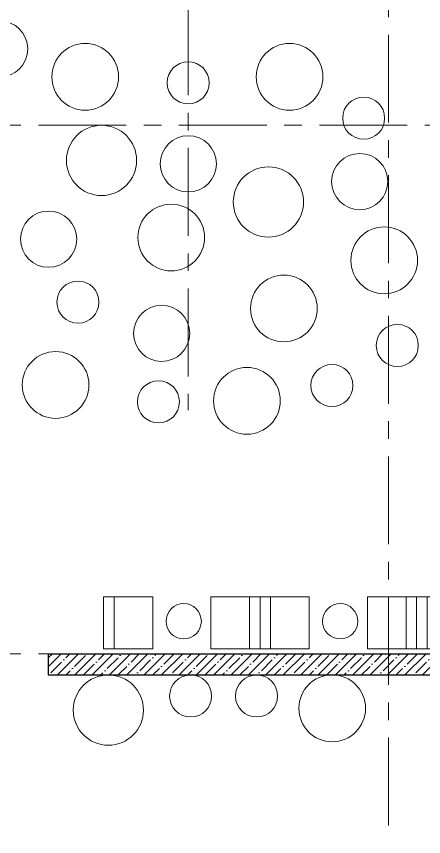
# Model space of a CAD drawing. Header units: millimetres. Extents: x -13407 to 8063098, y -2635 to 109271.
# Drawn here: x 27122 to 32921, y 17360 to 29029 of the extents above; entities that cross this region are included whole.
import ezdxf

# ---------------------------------------------------------------- set-up
doc = ezdxf.new("R2010")
doc.units = ezdxf.units.MM
doc.linetypes.add('CENTER', pattern=[2, 1.25, -0.25, 0.25, -0.25])
for name, color, linetype, lineweight in [('АР_Оси', 193, 'Continuous', 9), ('АР_Сущ Несущая стена', 202, 'Continuous', 30), ('АР_Штриховка монолит', 250, 'Continuous', 9), ('ТХ_мебель передв', 250, 'Continuous', 13), ('ТХ_ОСНОВНОЙ', 103, 'Continuous', 25)]:
    doc.layers.add(name, color=color, linetype=linetype, lineweight=lineweight)

# ---------------------------------------------------------------- blocks, each defined once
blk = doc.blocks.new('У012')
at = {"layer": 'ТХ_мебель передв', "color": 253}
blk.add_open_spline([(-181454, 44964, -1), (-181454, 44799, -1), (-181586, 44667, -1), (-181750, 44667, -1), (-181920, 44667, -1), (-182052, 44799, -1), (-182052, 44964, -1), (-182052, 45133, -1), (-181920, 45265, -1), (-181750, 45265, -1), (-181586, 45265, -1), (-181454, 45133, -1), (-181454, 44964, -1)], degree=3, knots=[0, 0, 0, 0, 1, 1, 1, 2, 2, 2, 3, 3, 3, 4, 4, 4, 4], dxfattribs=at)
blk = doc.blocks.new('У014')
at = {"layer": 'ТХ_мебель передв', "color": 253}
blk.add_circle((-169652, 43208, -1), 500, dxfattribs=at)
blk = doc.blocks.new('Стол низкий')
at = {"layer": 'ТХ_мебель передв', "color": 253}
blk.add_open_spline([(184400, -228430, 0), (184400, -228568, 0), (184288, -228679, 0), (184151, -228679, 0), (184013, -228679, 0), (183897, -228568, 0), (183897, -228430, 0), (183897, -228287, 0), (184013, -228176, 0), (184151, -228176, 0), (184288, -228176, 0), (184400, -228287, 0), (184400, -228430, 0)], degree=3, knots=[0, 0, 0, 0, 1, 1, 1, 2, 2, 2, 3, 3, 3, 4, 4, 4, 4], dxfattribs=at)
blk = doc.blocks.new('У017')
at = {"layer": 'ТХ_мебель передв', "color": 253}
blk.add_lwpolyline([(252942, -218302), (253682, -218302), (253682, -219002), (252942, -219002)], close=True, dxfattribs=at)
blk.add_lwpolyline([(252942, -219002), (252942, -218852), (253682, -218852), (253682, -219002)], dxfattribs=at)

msp = doc.modelspace()

# ---------------------------------------------------------------- hatches: boundary and pattern name
at = {"layer": 'АР_Штриховка монолит', "ltscale": 100}
h = msp.add_hatch(dxfattribs=at)
h.set_pattern_fill('ANSI35', color=253, scale=700)
h.set_pattern_definition([(45, (-944612.81, 118219.9), (-123.743687, 123.743687), []), (45, (-944489.07, 118219.9), (-123.743687, 123.743687), [218.75, -43.75, 0, -43.75])])
h.paths.add_polyline_path([(40685, 19960), (27575, 19960), (27575, 19660), (40685, 19660)])

# ---------------------------------------------------------------- linework, layer by layer
at = {"layer": 'АР_Оси', "color": 253, "linetype": 'CENTER', "ltscale": 1000}
for p, q in [((29569.9, 79157.5), (29569.9, 23425.1)), ((32419.4, 70768.8), (32419.4, 15036.4)), ((-12563.8, 27480), (71033.4, 27480)), ((-12563.8, 19960), (71033.4, 19960))]:
    msp.add_line(p, q, dxfattribs=at)
at = {"layer": 'АР_Сущ Несущая стена', "color": 253, "ltscale": 100}
for p, q in [((27575, 19960), (40685, 19960)), ((27575, 19960), (27575, 19660)), ((27575, 19660), (40685, 19660))]:
    msp.add_line(p, q, dxfattribs=at)
at = {"layer": 'ТХ_мебель передв', "color": 253, "ltscale": 0.1}
for centre, radius in [((26883.4, 28565.6), 400), ((28101.8, 28169.3), 475), ((31011.7, 28169.3), 475), ((29569.9, 26930.8), 400), ((32011.2, 26679.2), 400), ((27580.3, 25859.6), 400), ((29327, 25882.5), 475), ((32359.7, 25558.4), 475), ((30930.6, 24874.1), 475), ((29190.3, 24519.3), 400), ((27680.3, 23785.6), 475), ((30404.7, 23559.4), 475), ((31618.9, 19185), 475)]:
    msp.add_circle(centre, radius, dxfattribs=at)

# ---------------------------------------------------------------- block references
at = {"layer": 'ТХ_мебель передв', "color": 253}
for name, p in [('У012', (211320.3, -16881.9, 0.6)), ('У012', (213819.9, -17384.9, 0.6)), ('У014', (197986.4, -16228.2, 0.6)), ('У014', (200362.6, -16819.4, 0.6)), ('У012', (209751.2, -20001.4, 0.6)), ('У012', (214299.3, -20617.9, 0.6)), ('У012', (213367.7, -21187.9, 0.6)), ('У012', (210897.3, -21420.1, 0.6)), ('У014', (198083.4, -24048.2, 0.6)), ('У012', (211355.5, -25605.2, 0.6)), ('У012', (212294.9, -25605.2, 0.6))]:
    msp.add_blockref(name, p, dxfattribs=at)
at = {"layer": 'ТХ_ОСНОВНОЙ', "color": 253, "rotation": 270}
for p in [(247366.2, 273711.7), (249594, 273711.7), (251821.7, 273711.7)]:
    msp.add_blockref('У017', p, dxfattribs=at)
at = {"layer": 'ТХ_ОСНОВНОЙ', "color": 253}
for p in [(-154644.5, 248851.6, 0), (-152416.8, 248851.6, 0)]:
    msp.add_blockref('Стол низкий', p, dxfattribs=at)
at = {"layer": 'ТХ_ОСНОВНОЙ', "color": 253, "xscale": -1, "rotation": 90}
for p in [(-188409.7, 273711.7), (-186181.9, 273711.7)]:
    msp.add_blockref('У017', p, dxfattribs=at)

doc.saveas('drawing.dxf')
